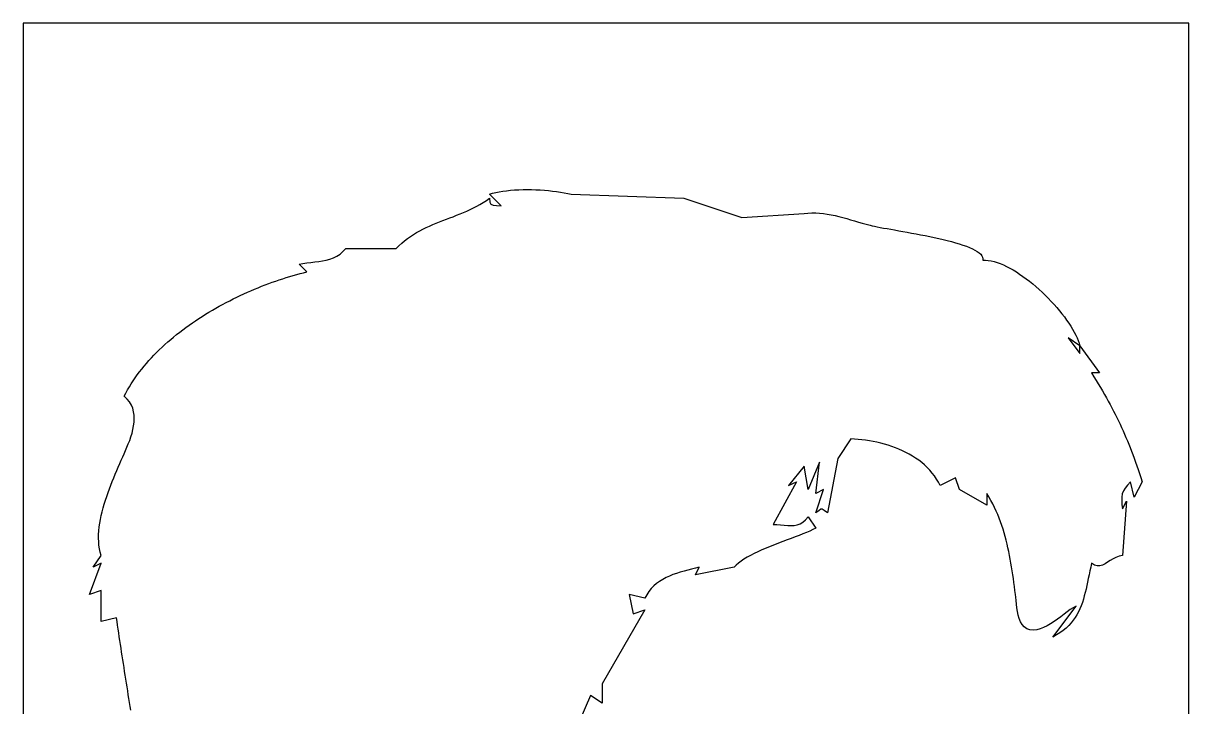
# Model space of a CAD drawing. Header units: millimetres. Extents: x 0.7 to 49.8, y 0.2 to 62.9.
# Drawn here: x 0.72 to 49.81, y 34.12 to 62.9 of the extents above; entities that cross this region are included whole.
import ezdxf

# ---------------------------------------------------------------- set-up
doc = ezdxf.new("R2010")
doc.units = ezdxf.units.MM
doc.layers.add('C7', color=7, linetype='CONTINUOUS', true_color=0xffffff)

msp = doc.modelspace()

# ---------------------------------------------------------------- linework, layer by layer
at = {"layer": 'C7'}
for p, q in [((0.715, 62.904), (0.715, 9.722)), ((49.806, 62.904), (0.715, 62.904)), ((49.806, 31.649), (49.806, 62.904)), ((20.221, 55.447), (20.352, 55.54)), ((20.352, 55.704), (20.479, 55.742)), ((20.843, 55.213), (20.352, 55.704)), ((20.352, 55.54), (20.365, 55.374)), ((20.479, 55.742), (20.617, 55.777)), ((20.617, 55.777), (20.763, 55.806)), ((20.763, 55.806), (20.916, 55.832)), ((20.916, 55.832), (21.076, 55.853)), ((21.076, 55.853), (21.242, 55.871)), ((21.242, 55.871), (21.413, 55.884)), ((21.413, 55.884), (21.587, 55.893)), ((21.587, 55.893), (21.765, 55.899)), ((21.765, 55.899), (21.945, 55.901)), ((21.945, 55.901), (22.125, 55.899)), ((22.125, 55.899), (22.306, 55.894)), ((22.306, 55.894), (22.486, 55.885)), ((22.486, 55.885), (22.665, 55.873)), ((22.665, 55.873), (22.841, 55.858)), ((22.841, 55.858), (23.013, 55.84)), ((23.013, 55.84), (23.18, 55.818)), ((23.18, 55.818), (23.343, 55.794)), ((23.343, 55.794), (23.499, 55.766)), ((23.499, 55.766), (23.648, 55.736)), ((23.648, 55.736), (23.788, 55.704)), ((23.788, 55.704), (28.533, 55.54)), ((28.533, 55.54), (30.988, 54.722)), ((19.254, 54.933), (19.396, 54.995)), ((19.396, 54.995), (19.537, 55.06)), ((19.537, 55.06), (19.677, 55.128)), ((19.677, 55.128), (19.816, 55.201)), ((19.816, 55.201), (19.953, 55.278)), ((19.953, 55.278), (20.088, 55.359)), ((20.088, 55.359), (20.221, 55.447)), ((20.365, 55.374), (20.413, 55.281)), ((20.413, 55.281), (20.505, 55.238)), ((20.505, 55.238), (20.645, 55.223)), ((20.645, 55.223), (20.843, 55.213)), ((18.108, 54.482), (18.25, 54.539)), ((18.25, 54.539), (18.393, 54.594)), ((18.393, 54.594), (18.536, 54.649)), ((18.536, 54.649), (18.68, 54.704)), ((18.68, 54.704), (18.824, 54.759)), ((18.824, 54.759), (18.968, 54.816)), ((18.968, 54.816), (19.111, 54.873)), ((19.111, 54.873), (19.254, 54.933)), ((30.988, 54.722), (33.606, 54.886)), ((33.606, 54.886), (33.768, 54.907)), ((33.768, 54.907), (33.93, 54.917)), ((33.93, 54.917), (34.093, 54.918)), ((34.093, 54.918), (34.256, 54.91)), ((34.256, 54.91), (34.419, 54.893)), ((34.419, 54.893), (34.582, 54.87)), ((34.582, 54.87), (34.745, 54.84)), ((34.745, 54.84), (34.909, 54.804)), ((34.909, 54.804), (35.072, 54.765)), ((35.072, 54.765), (35.236, 54.721)), ((35.236, 54.721), (35.4, 54.675)), ((35.4, 54.675), (35.564, 54.628)), ((35.564, 54.628), (35.729, 54.579)), ((35.729, 54.579), (35.893, 54.531)), ((35.893, 54.531), (36.058, 54.483)), ((17.023, 53.927), (17.151, 54.011)), ((17.151, 54.011), (17.282, 54.09)), ((17.282, 54.09), (17.415, 54.164)), ((17.415, 54.164), (17.551, 54.234)), ((17.551, 54.234), (17.688, 54.3)), ((17.688, 54.3), (17.826, 54.363)), ((17.826, 54.363), (17.966, 54.423)), ((17.966, 54.423), (18.108, 54.482)), ((36.058, 54.483), (36.223, 54.438)), ((36.223, 54.438), (36.388, 54.395)), ((36.388, 54.395), (36.475, 54.374)), ((36.475, 54.374), (36.576, 54.353)), ((36.576, 54.353), (36.69, 54.33)), ((36.69, 54.33), (36.816, 54.306)), ((36.816, 54.306), (36.953, 54.281)), ((36.953, 54.281), (37.1, 54.255)), ((37.1, 54.255), (37.256, 54.227)), ((37.256, 54.227), (37.42, 54.199)), ((37.42, 54.199), (37.591, 54.169)), ((37.591, 54.169), (37.768, 54.137)), ((37.768, 54.137), (37.95, 54.105)), ((37.95, 54.105), (38.136, 54.071)), ((38.136, 54.071), (38.324, 54.037)), ((38.324, 54.037), (38.515, 54)), ((38.515, 54), (38.706, 53.963)), ((16.424, 53.413), (16.537, 53.53)), ((16.537, 53.53), (16.654, 53.64)), ((16.654, 53.64), (16.774, 53.742)), ((16.774, 53.742), (16.897, 53.838)), ((16.897, 53.838), (17.023, 53.927)), ((38.706, 53.963), (38.897, 53.924)), ((38.897, 53.924), (39.087, 53.884)), ((39.087, 53.884), (39.275, 53.842)), ((39.275, 53.842), (39.459, 53.8)), ((39.459, 53.8), (39.639, 53.755)), ((39.639, 53.755), (39.814, 53.71)), ((39.814, 53.71), (39.983, 53.663)), ((39.983, 53.663), (40.144, 53.615)), ((40.144, 53.615), (40.297, 53.565)), ((40.297, 53.565), (40.44, 53.514)), ((40.44, 53.514), (40.573, 53.461)), ((13.634, 52.973), (13.782, 53.027)), ((13.782, 53.027), (13.924, 53.095)), ((13.924, 53.095), (14.058, 53.18)), ((14.058, 53.18), (14.182, 53.286)), ((14.182, 53.286), (14.297, 53.413)), ((14.297, 53.413), (16.424, 53.413)), ((40.573, 53.461), (40.695, 53.407)), ((40.695, 53.407), (40.804, 53.352)), ((40.804, 53.352), (40.899, 53.295)), ((40.899, 53.295), (40.981, 53.236)), ((40.981, 53.236), (41.046, 53.177)), ((41.046, 53.177), (41.095, 53.115)), ((41.095, 53.115), (41.127, 53.052)), ((41.127, 53.052), (41.14, 52.988)), ((12.333, 52.758), (12.496, 52.788)), ((12.661, 52.431), (12.333, 52.758)), ((12.496, 52.788), (12.661, 52.811)), ((12.661, 52.811), (12.827, 52.832)), ((12.827, 52.832), (12.993, 52.851)), ((12.993, 52.851), (13.158, 52.873)), ((13.158, 52.873), (13.32, 52.898)), ((13.32, 52.898), (13.479, 52.931)), ((13.479, 52.931), (13.634, 52.973)), ((41.14, 52.988), (41.133, 52.922)), ((41.133, 52.922), (41.247, 52.923)), ((41.247, 52.923), (41.364, 52.913)), ((41.364, 52.913), (41.486, 52.894)), ((41.486, 52.894), (41.61, 52.865)), ((41.61, 52.865), (41.738, 52.827)), ((41.738, 52.827), (41.868, 52.78)), ((41.868, 52.78), (42.001, 52.725)), ((42.001, 52.725), (42.135, 52.662)), ((42.135, 52.662), (42.271, 52.592)), ((42.271, 52.592), (42.408, 52.514)), ((11.202, 51.995), (11.351, 52.047)), ((11.351, 52.047), (11.499, 52.098)), ((11.499, 52.098), (11.647, 52.146)), ((11.647, 52.146), (11.794, 52.193)), ((11.794, 52.193), (11.941, 52.238)), ((11.941, 52.238), (12.087, 52.28)), ((12.087, 52.28), (12.232, 52.321)), ((12.232, 52.321), (12.376, 52.36)), ((12.376, 52.36), (12.519, 52.396)), ((12.519, 52.396), (12.661, 52.431)), ((42.408, 52.514), (42.546, 52.43)), ((42.546, 52.43), (42.685, 52.34)), ((42.685, 52.34), (42.824, 52.244)), ((42.824, 52.244), (42.962, 52.143)), ((42.962, 52.143), (43.099, 52.037)), ((43.099, 52.037), (43.236, 51.926)), ((10.003, 51.507), (10.153, 51.574)), ((10.153, 51.574), (10.303, 51.64)), ((10.303, 51.64), (10.453, 51.704)), ((10.453, 51.704), (10.603, 51.766)), ((10.603, 51.766), (10.753, 51.826)), ((10.753, 51.826), (10.903, 51.884)), ((10.903, 51.884), (11.052, 51.94)), ((11.052, 51.94), (11.202, 51.995)), ((43.236, 51.926), (43.371, 51.811)), ((43.371, 51.811), (43.505, 51.693)), ((43.505, 51.693), (43.636, 51.572)), ((43.636, 51.572), (43.765, 51.447)), ((8.967, 50.984), (9.113, 51.064)), ((9.113, 51.064), (9.26, 51.142)), ((9.26, 51.142), (9.408, 51.219)), ((9.408, 51.219), (9.556, 51.293)), ((9.556, 51.293), (9.705, 51.366)), ((9.705, 51.366), (9.854, 51.437)), ((9.854, 51.437), (10.003, 51.507)), ((43.765, 51.447), (43.891, 51.321)), ((43.891, 51.321), (44.014, 51.192)), ((44.014, 51.192), (44.133, 51.062)), ((44.133, 51.062), (44.249, 50.931)), ((8.251, 50.559), (8.392, 50.647)), ((8.392, 50.647), (8.534, 50.734)), ((8.534, 50.734), (8.678, 50.819)), ((8.678, 50.819), (8.822, 50.902)), ((8.822, 50.902), (8.967, 50.984)), ((44.249, 50.931), (44.36, 50.799)), ((44.36, 50.799), (44.466, 50.667)), ((44.466, 50.667), (44.568, 50.535)), ((7.434, 49.994), (7.566, 50.092)), ((7.566, 50.092), (7.7, 50.189)), ((7.7, 50.189), (7.836, 50.284)), ((7.836, 50.284), (7.973, 50.377)), ((7.973, 50.377), (8.111, 50.469)), ((8.111, 50.469), (8.251, 50.559)), ((44.568, 50.535), (44.664, 50.404)), ((44.664, 50.404), (44.754, 50.274)), ((44.754, 50.274), (44.838, 50.146)), ((44.838, 50.146), (44.916, 50.019)), ((6.8, 49.48), (6.923, 49.586)), ((6.923, 49.586), (7.048, 49.69)), ((7.048, 49.69), (7.175, 49.793)), ((7.175, 49.793), (7.303, 49.894)), ((7.303, 49.894), (7.434, 49.994)), ((45.224, 49.322), (44.733, 49.649)), ((44.733, 49.649), (45.224, 48.995)), ((44.916, 50.019), (44.986, 49.894)), ((44.986, 49.894), (45.05, 49.773)), ((45.05, 49.773), (45.106, 49.654)), ((45.106, 49.654), (45.154, 49.539)), ((6.331, 49.041), (6.445, 49.153)), ((6.445, 49.153), (6.561, 49.263)), ((6.561, 49.263), (6.679, 49.372)), ((6.679, 49.372), (6.8, 49.48)), ((45.154, 49.539), (45.193, 49.428)), ((45.193, 49.428), (45.224, 49.322)), ((45.224, 48.995), (45.224, 49.322)), ((45.224, 49.322), (46.043, 48.176)), ((5.902, 48.579), (6.006, 48.697)), ((6.006, 48.697), (6.112, 48.813)), ((6.112, 48.813), (6.22, 48.928)), ((6.22, 48.928), (6.331, 49.041)), ((5.518, 48.094), (5.61, 48.217)), ((5.61, 48.217), (5.704, 48.339)), ((5.704, 48.339), (5.802, 48.46)), ((5.802, 48.46), (5.902, 48.579)), ((46.043, 48.176), (45.715, 48.176)), ((45.715, 48.176), (45.813, 48.019)), ((5.184, 47.588), (5.263, 47.717)), ((5.263, 47.717), (5.345, 47.844)), ((5.345, 47.844), (5.43, 47.97)), ((5.43, 47.97), (5.518, 48.094)), ((45.813, 48.019), (45.907, 47.865)), ((45.907, 47.865), (45.999, 47.713)), ((45.999, 47.713), (46.088, 47.564)), ((4.97, 47.195), (5.038, 47.327)), ((5.092, 47.078), (4.97, 47.195)), ((5.038, 47.327), (5.109, 47.458)), ((5.109, 47.458), (5.184, 47.588)), ((46.088, 47.564), (46.174, 47.418)), ((46.174, 47.418), (46.257, 47.273)), ((46.257, 47.273), (46.339, 47.13)), ((46.339, 47.13), (46.418, 46.988)), ((5.191, 46.953), (5.092, 47.078)), ((5.268, 46.822), (5.191, 46.953)), ((5.325, 46.686), (5.268, 46.822)), ((5.364, 46.544), (5.325, 46.686)), ((46.418, 46.988), (46.494, 46.848)), ((46.494, 46.848), (46.569, 46.709)), ((46.569, 46.709), (46.642, 46.571)), ((5.385, 46.399), (5.364, 46.544)), ((5.384, 46.099), (5.391, 46.25)), ((5.391, 46.25), (5.385, 46.399)), ((46.642, 46.571), (46.712, 46.433)), ((46.712, 46.433), (46.781, 46.296)), ((46.781, 46.296), (46.849, 46.158)), ((46.849, 46.158), (46.914, 46.021)), ((5.294, 45.64), (5.334, 45.793)), ((5.334, 45.793), (5.364, 45.947)), ((5.364, 45.947), (5.384, 46.099)), ((46.914, 46.021), (46.979, 45.883)), ((46.979, 45.883), (47.042, 45.744)), ((47.042, 45.744), (47.103, 45.604)), ((5.08, 45.044), (5.139, 45.189)), ((5.139, 45.189), (5.196, 45.337)), ((5.196, 45.337), (5.248, 45.488)), ((5.248, 45.488), (5.294, 45.64)), ((35.57, 45.395), (35.024, 44.576)), ((35.724, 45.388), (35.57, 45.395)), ((35.88, 45.377), (35.724, 45.388)), ((36.038, 45.362), (35.88, 45.377)), ((36.196, 45.342), (36.038, 45.362)), ((36.355, 45.318), (36.196, 45.342)), ((36.514, 45.29), (36.355, 45.318)), ((36.672, 45.258), (36.514, 45.29)), ((36.831, 45.221), (36.672, 45.258)), ((36.988, 45.179), (36.831, 45.221)), ((37.144, 45.133), (36.988, 45.179)), ((47.103, 45.604), (47.164, 45.464)), ((47.164, 45.464), (47.223, 45.321)), ((47.223, 45.321), (47.282, 45.178)), ((47.282, 45.178), (47.34, 45.032)), ((4.904, 44.638), (4.963, 44.773)), ((4.963, 44.773), (5.02, 44.904)), ((5.02, 44.904), (5.08, 45.044)), ((37.299, 45.082), (37.144, 45.133)), ((37.451, 45.026), (37.299, 45.082)), ((37.601, 44.966), (37.451, 45.026)), ((37.749, 44.9), (37.601, 44.966)), ((37.894, 44.83), (37.749, 44.9)), ((38.035, 44.755), (37.894, 44.83)), ((38.172, 44.674), (38.035, 44.755)), ((38.305, 44.588), (38.172, 44.674)), ((47.34, 45.032), (47.397, 44.884)), ((47.397, 44.884), (47.454, 44.734)), ((47.454, 44.734), (47.51, 44.581)), ((4.654, 44.065), (4.717, 44.213)), ((4.717, 44.213), (4.781, 44.358)), ((4.781, 44.358), (4.843, 44.499)), ((4.843, 44.499), (4.904, 44.638)), ((33.606, 44.249), (32.952, 43.431)), ((33.77, 43.267), (33.606, 44.249)), ((34.261, 44.413), (33.77, 43.267)), ((34.097, 43.104), (34.261, 44.413)), ((35.024, 44.576), (34.588, 42.286)), ((38.434, 44.497), (38.305, 44.588)), ((38.558, 44.401), (38.434, 44.497)), ((38.677, 44.299), (38.558, 44.401)), ((38.79, 44.192), (38.677, 44.299)), ((38.897, 44.079), (38.79, 44.192)), ((47.51, 44.581), (47.566, 44.425)), ((47.566, 44.425), (47.621, 44.266)), ((47.621, 44.266), (47.676, 44.104)), ((4.464, 43.608), (4.526, 43.762)), ((4.526, 43.762), (4.59, 43.915)), ((4.59, 43.915), (4.654, 44.065)), ((38.999, 43.961), (38.897, 44.079)), ((39.093, 43.837), (38.999, 43.961)), ((39.181, 43.708), (39.093, 43.837)), ((39.261, 43.572), (39.181, 43.708)), ((39.988, 43.758), (39.333, 43.431)), ((40.152, 43.267), (39.988, 43.758)), ((47.676, 44.104), (47.732, 43.938)), ((47.732, 43.938), (47.787, 43.768)), ((47.787, 43.768), (47.843, 43.595)), ((4.284, 43.134), (4.342, 43.294)), ((4.342, 43.294), (4.402, 43.451)), ((4.402, 43.451), (4.464, 43.608)), ((33.279, 43.595), (32.297, 41.795)), ((32.952, 43.431), (33.279, 43.595)), ((34.097, 42.286), (34.424, 43.267)), ((34.424, 43.267), (34.097, 43.104)), ((39.333, 43.431), (39.261, 43.572)), ((41.297, 42.613), (40.152, 43.267)), ((47.054, 43.204), (47.009, 43.079)), ((47.125, 43.328), (47.054, 43.204)), ((47.223, 43.456), (47.125, 43.328)), ((47.352, 43.595), (47.223, 43.456)), ((47.515, 42.94), (47.352, 43.595)), ((47.843, 43.595), (47.515, 42.94)), ((4.125, 42.652), (4.175, 42.813)), ((4.175, 42.813), (4.228, 42.974)), ((4.228, 42.974), (4.284, 43.134)), ((41.387, 42.957), (41.297, 43.104)), ((41.297, 43.104), (41.297, 42.613)), ((41.471, 42.809), (41.387, 42.957)), ((41.55, 42.66), (41.471, 42.809)), ((46.986, 42.946), (46.983, 42.801)), ((46.983, 42.801), (46.996, 42.637)), ((47.009, 43.079), (46.986, 42.946)), ((47.024, 42.449), (47.188, 42.776)), ((47.188, 42.776), (47.024, 40.486)), ((3.998, 42.168), (4.036, 42.329)), ((4.036, 42.329), (4.079, 42.49)), ((4.079, 42.49), (4.125, 42.652)), ((34.238, 42.386), (34.097, 42.286)), ((34.315, 42.436), (34.238, 42.386)), ((34.37, 42.436), (34.315, 42.436)), ((34.447, 42.386), (34.37, 42.436)), ((34.588, 42.286), (34.447, 42.386)), ((41.625, 42.511), (41.55, 42.66)), ((41.695, 42.36), (41.625, 42.511)), ((41.761, 42.209), (41.695, 42.36)), ((46.996, 42.637), (47.024, 42.449)), ((3.915, 41.688), (3.937, 41.847)), ((3.937, 41.847), (3.965, 42.007)), ((3.965, 42.007), (3.998, 42.168)), ((32.297, 41.795), (32.459, 41.787)), ((32.459, 41.787), (32.616, 41.773)), ((32.616, 41.773), (32.768, 41.759)), ((32.768, 41.759), (32.914, 41.748)), ((32.914, 41.748), (33.054, 41.744)), ((33.054, 41.744), (33.188, 41.753)), ((33.188, 41.753), (33.317, 41.777)), ((33.317, 41.777), (33.44, 41.822)), ((33.44, 41.822), (33.556, 41.891)), ((33.556, 41.891), (33.666, 41.99)), ((33.666, 41.99), (33.77, 42.122)), ((33.77, 42.122), (34.097, 41.631)), ((41.823, 42.057), (41.761, 42.209)), ((41.881, 41.904), (41.823, 42.057)), ((41.935, 41.75), (41.881, 41.904)), ((41.986, 41.596), (41.935, 41.75)), ((3.886, 41.22), (3.889, 41.374)), ((3.889, 41.374), (3.899, 41.53)), ((3.899, 41.53), (3.915, 41.688)), ((33.234, 41.273), (33.064, 41.208)), ((33.399, 41.336), (33.234, 41.273)), ((33.557, 41.398), (33.399, 41.336)), ((33.707, 41.458), (33.557, 41.398)), ((33.848, 41.517), (33.707, 41.458)), ((33.979, 41.575), (33.848, 41.517)), ((34.097, 41.631), (33.979, 41.575)), ((42.033, 41.44), (41.986, 41.596)), ((42.078, 41.284), (42.033, 41.44)), ((42.119, 41.127), (42.078, 41.284)), ((3.89, 41.068), (3.886, 41.22)), ((3.902, 40.918), (3.89, 41.068)), ((3.922, 40.771), (3.902, 40.918)), ((3.951, 40.627), (3.922, 40.771)), ((32.001, 40.793), (31.829, 40.719)), ((32.177, 40.866), (32.001, 40.793)), ((32.355, 40.937), (32.177, 40.866)), ((32.534, 41.007), (32.355, 40.937)), ((32.712, 41.075), (32.534, 41.007)), ((32.889, 41.143), (32.712, 41.075)), ((33.064, 41.208), (32.889, 41.143)), ((42.158, 40.969), (42.119, 41.127)), ((42.194, 40.81), (42.158, 40.969)), ((42.229, 40.651), (42.194, 40.81)), ((3.661, 39.995), (3.988, 40.486)), ((3.988, 40.486), (3.951, 40.627)), ((31.07, 40.33), (30.948, 40.248)), ((31.205, 40.41), (31.07, 40.33)), ((31.349, 40.49), (31.205, 40.41)), ((31.502, 40.567), (31.349, 40.49)), ((31.663, 40.644), (31.502, 40.567)), ((31.829, 40.719), (31.663, 40.644)), ((42.261, 40.491), (42.229, 40.651)), ((42.291, 40.33), (42.261, 40.491)), ((42.319, 40.168), (42.291, 40.33)), ((46.503, 40.271), (46.391, 40.2)), ((46.619, 40.342), (46.503, 40.271)), ((46.744, 40.406), (46.619, 40.342)), ((46.878, 40.456), (46.744, 40.406)), ((47.024, 40.486), (46.878, 40.456)), ((3.497, 38.849), (3.988, 40.158)), ((3.988, 40.158), (3.661, 39.995)), ((28.389, 39.785), (28.233, 39.735)), ((28.547, 39.831), (28.389, 39.785)), ((28.706, 39.874), (28.547, 39.831)), ((28.867, 39.915), (28.706, 39.874)), ((29.028, 39.955), (28.867, 39.915)), ((30.661, 39.995), (29.024, 39.667)), ((29.024, 39.667), (29.188, 39.995)), ((29.188, 39.995), (29.028, 39.955)), ((30.741, 40.08), (30.661, 39.995)), ((30.838, 40.165), (30.741, 40.08)), ((30.948, 40.248), (30.838, 40.165)), ((42.346, 40.006), (42.319, 40.168)), ((42.372, 39.843), (42.346, 40.006)), ((42.397, 39.679), (42.372, 39.843)), ((45.642, 39.834), (45.609, 39.676)), ((45.677, 39.995), (45.642, 39.834)), ((45.715, 40.158), (45.677, 39.995)), ((45.839, 40.085), (45.715, 40.158)), ((45.956, 40.053), (45.839, 40.085)), ((46.067, 40.055), (45.956, 40.053)), ((46.175, 40.085), (46.067, 40.055)), ((46.283, 40.136), (46.175, 40.085)), ((46.391, 40.2), (46.283, 40.136)), ((27.394, 39.307), (27.277, 39.206)), ((27.519, 39.398), (27.394, 39.307)), ((27.652, 39.48), (27.519, 39.398)), ((27.79, 39.554), (27.652, 39.48)), ((27.933, 39.62), (27.79, 39.554)), ((28.081, 39.68), (27.933, 39.62)), ((28.233, 39.735), (28.081, 39.68)), ((42.421, 39.514), (42.397, 39.679)), ((42.444, 39.349), (42.421, 39.514)), ((42.467, 39.183), (42.444, 39.349)), ((45.545, 39.367), (45.514, 39.216)), ((45.577, 39.52), (45.545, 39.367)), ((45.609, 39.676), (45.577, 39.52)), ((3.988, 39.013), (3.497, 38.849)), ((3.988, 37.704), (3.988, 39.013)), ((26.897, 38.686), (26.243, 38.849)), ((26.243, 38.849), (26.406, 38.031)), ((26.977, 38.835), (26.897, 38.686)), ((27.067, 38.971), (26.977, 38.835)), ((27.168, 39.094), (27.067, 38.971)), ((27.277, 39.206), (27.168, 39.094)), ((42.489, 39.016), (42.467, 39.183)), ((42.512, 38.849), (42.489, 39.016)), ((42.526, 38.727), (42.512, 38.849)), ((45.447, 38.923), (45.41, 38.781)), ((45.481, 39.068), (45.447, 38.923)), ((45.514, 39.216), (45.481, 39.068)), ((42.537, 38.59), (42.526, 38.727)), ((42.55, 38.442), (42.537, 38.59)), ((42.566, 38.288), (42.55, 38.442)), ((44.079, 37.049), (45.061, 38.358)), ((45.061, 38.358), (44.943, 38.288)), ((45.279, 38.373), (45.225, 38.243)), ((45.327, 38.506), (45.279, 38.373)), ((45.371, 38.642), (45.327, 38.506)), ((45.41, 38.781), (45.371, 38.642)), ((4.643, 37.867), (3.988, 37.704)), ((4.665, 37.707), (4.643, 37.867)), ((26.897, 38.195), (25.097, 35.086)), ((26.406, 38.031), (26.897, 38.195)), ((42.588, 38.131), (42.566, 38.288)), ((42.619, 37.977), (42.588, 38.131)), ((42.66, 37.831), (42.619, 37.977)), ((42.715, 37.695), (42.66, 37.831)), ((44.278, 37.803), (44.134, 37.701)), ((44.419, 37.907), (44.278, 37.803)), ((44.557, 38.011), (44.419, 37.907)), ((44.69, 38.112), (44.557, 38.011)), ((44.819, 38.205), (44.69, 38.112)), ((44.943, 38.288), (44.819, 38.205)), ((45.026, 37.874), (44.944, 37.757)), ((45.1, 37.993), (45.026, 37.874)), ((45.166, 38.117), (45.1, 37.993)), ((45.225, 38.243), (45.166, 38.117)), ((4.687, 37.547), (4.665, 37.707)), ((4.71, 37.386), (4.687, 37.547)), ((4.734, 37.225), (4.71, 37.386)), ((42.787, 37.576), (42.715, 37.695)), ((42.876, 37.476), (42.787, 37.576)), ((42.987, 37.402), (42.876, 37.476)), ((43.121, 37.357), (42.987, 37.402)), ((43.262, 37.344), (43.121, 37.357)), ((43.405, 37.357), (43.262, 37.344)), ((43.55, 37.393), (43.405, 37.357)), ((43.696, 37.449), (43.55, 37.393)), ((43.843, 37.521), (43.696, 37.449)), ((43.989, 37.606), (43.843, 37.521)), ((44.134, 37.701), (43.989, 37.606)), ((44.519, 37.329), (44.385, 37.232)), ((44.642, 37.431), (44.519, 37.329)), ((44.753, 37.536), (44.642, 37.431)), ((44.853, 37.645), (44.753, 37.536)), ((44.944, 37.757), (44.853, 37.645)), ((4.758, 37.064), (4.734, 37.225)), ((4.782, 36.903), (4.758, 37.064)), ((4.806, 36.741), (4.782, 36.903)), ((44.239, 37.139), (44.079, 37.049)), ((44.385, 37.232), (44.239, 37.139)), ((4.831, 36.58), (4.806, 36.741)), ((4.856, 36.418), (4.831, 36.58)), ((4.881, 36.256), (4.856, 36.418)), ((4.906, 36.093), (4.881, 36.256)), ((4.932, 35.931), (4.906, 36.093)), ((4.957, 35.768), (4.932, 35.931)), ((4.983, 35.605), (4.957, 35.768)), ((5.009, 35.442), (4.983, 35.605)), ((5.034, 35.279), (5.009, 35.442)), ((5.06, 35.115), (5.034, 35.279)), ((5.086, 34.952), (5.06, 35.115)), ((5.112, 34.788), (5.086, 34.952)), ((25.097, 35.086), (25.097, 34.267)), ((5.137, 34.624), (5.112, 34.788)), ((5.163, 34.461), (5.137, 34.624)), ((5.188, 34.297), (5.163, 34.461)), ((24.606, 34.595), (24.115, 33.449)), ((25.097, 34.267), (24.606, 34.595)), ((5.213, 34.132), (5.188, 34.297)), ((5.238, 33.968), (5.213, 34.132))]:
    msp.add_line(p, q, dxfattribs=at)

doc.saveas('drawing.dxf')
